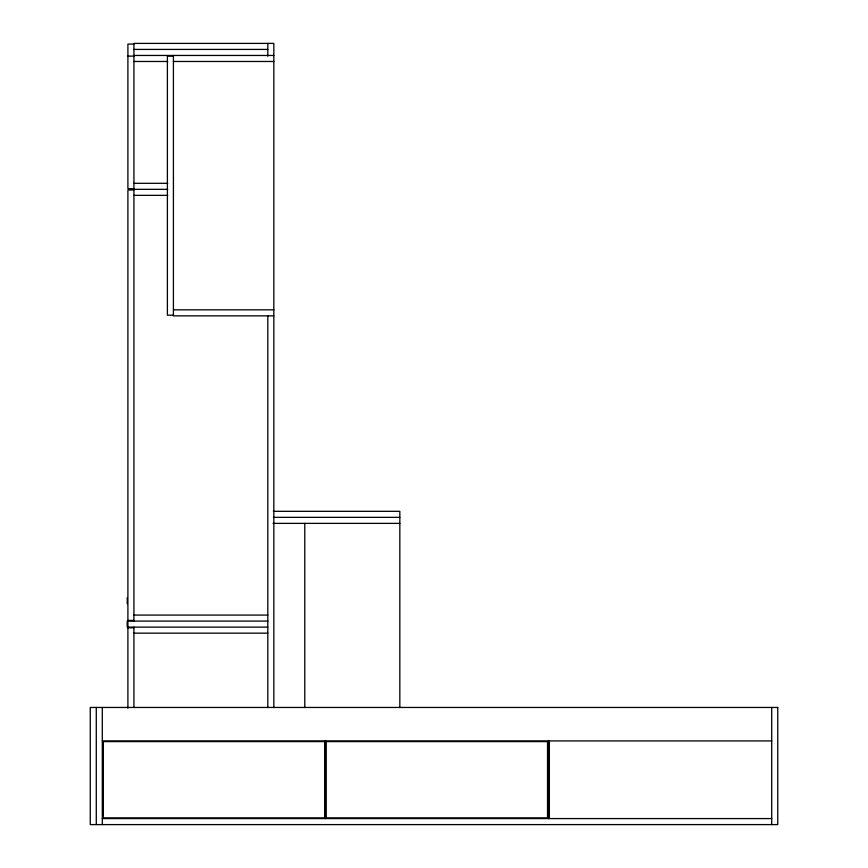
<?xml version="1.0" encoding="UTF-8"?>
<svg xmlns="http://www.w3.org/2000/svg" width="868" height="868" viewBox="0 0 868 868"><rect width="100%" height="100%" fill="white"/><g stroke="black" fill="none" stroke-linecap="round" stroke-linejoin="round"><path stroke-width="1.3" d="M133.922 44.073L127.9 44.073L127.9 188.66L133.922 188.66M133.922 49.422L267.811 49.422M133.922 55.454L273.832 55.454M127.9 56.116L133.922 56.116M173.416 56.116L167.394 56.116L167.394 315.182L173.416 315.182M133.922 61.476L167.73 61.476M173.416 61.476L273.832 61.476M133.922 183.311L167.73 183.311M133.922 189.332L167.73 189.332M133.922 190.005L127.9 190.005L127.9 708.234M133.922 195.354L167.73 195.354M173.416 309.822L273.832 309.822M273.832 315.854L173.416 315.854L173.416 55.454M273.42 511.317L399.833 511.317L399.833 707.529M273.398 517.339L399.833 517.339M273.062 523.371L399.833 523.371M133.922 615.076L267.811 615.076M127.9 620.436L133.922 620.436M267.811 621.097L127.227 621.097L127.227 627.119L267.811 627.119M127.9 627.792L133.922 627.792M133.922 633.152L267.811 633.152M102.305 740.925L771.717 740.925M102.305 818.578L771.717 818.578M771.717 707.453L771.717 824.6M549.281 740.925L549.281 818.578M548.576 740.426L548.576 818.578M325.446 740.426L325.446 818.578M304.776 523.371L304.776 707.529M273.832 707.572L273.832 43.4L133.922 43.4L133.922 621.097M267.811 43.4L267.811 56.192M267.811 315.844L267.811 707.572M133.922 627.119L133.922 707.387M127.227 597.672L127.227 603.694M102.305 707.453L102.305 824.6M96.283 707.453L96.283 824.6M777.739 707.453L90.261 707.453L90.261 824.6L777.739 824.6L777.739 707.453M324.74 741.597L103.357 741.597L103.357 817.906L324.74 817.906L324.74 741.597M547.524 741.597L326.151 741.597L326.151 817.906L547.524 817.906L547.524 741.597"/></g></svg>
